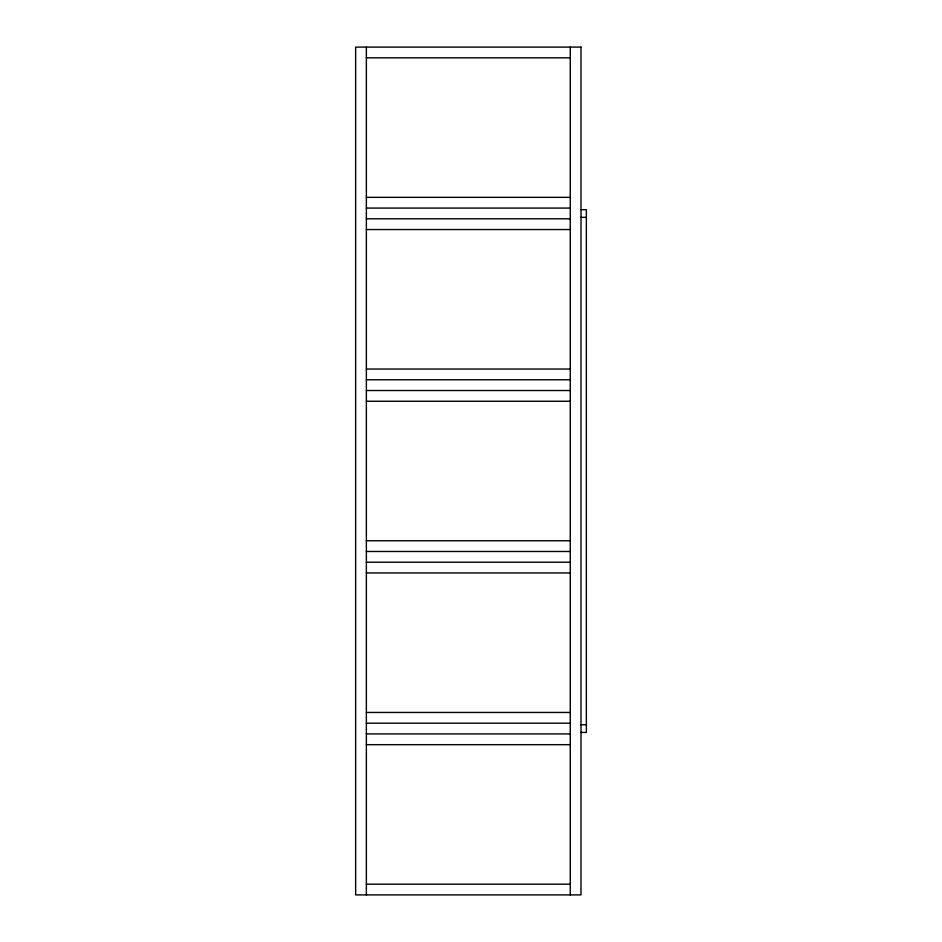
<?xml version="1.0" encoding="UTF-8"?>
<svg xmlns="http://www.w3.org/2000/svg" width="942" height="942" viewBox="0 0 942 942"><rect width="100%" height="100%" fill="white"/><g stroke="black" fill="none" stroke-linecap="round" stroke-linejoin="round"><path stroke-width="1.41" d="M366.367 57.827L570.263 57.827M366.367 197.337L570.263 197.337M366.367 208.076L570.263 208.076M581.002 209.689L586.36 209.689L586.36 732.44L581.002 732.44M581.002 217.355L586.36 217.355M366.367 218.803L570.263 218.803M366.367 229.542L570.263 229.542M366.367 369.052L570.263 369.052M366.367 379.779L570.263 379.779M366.367 390.518L570.263 390.518M366.367 401.245L570.263 401.245M366.367 540.755L570.263 540.755M366.367 551.482L570.263 551.482M366.367 562.221L570.263 562.221M366.367 572.948L570.263 572.948M366.367 712.458L570.263 712.458M366.367 723.197L570.263 723.197M581.002 724.751L586.36 724.751M366.367 733.924L570.263 733.924M366.367 744.663L570.263 744.663M366.367 884.173L570.263 884.173M570.263 47.1L570.263 894.9M366.367 47.1L366.367 894.9M581.002 47.1L355.64 47.1L355.64 894.9L581.002 894.9L581.002 47.1"/></g></svg>
